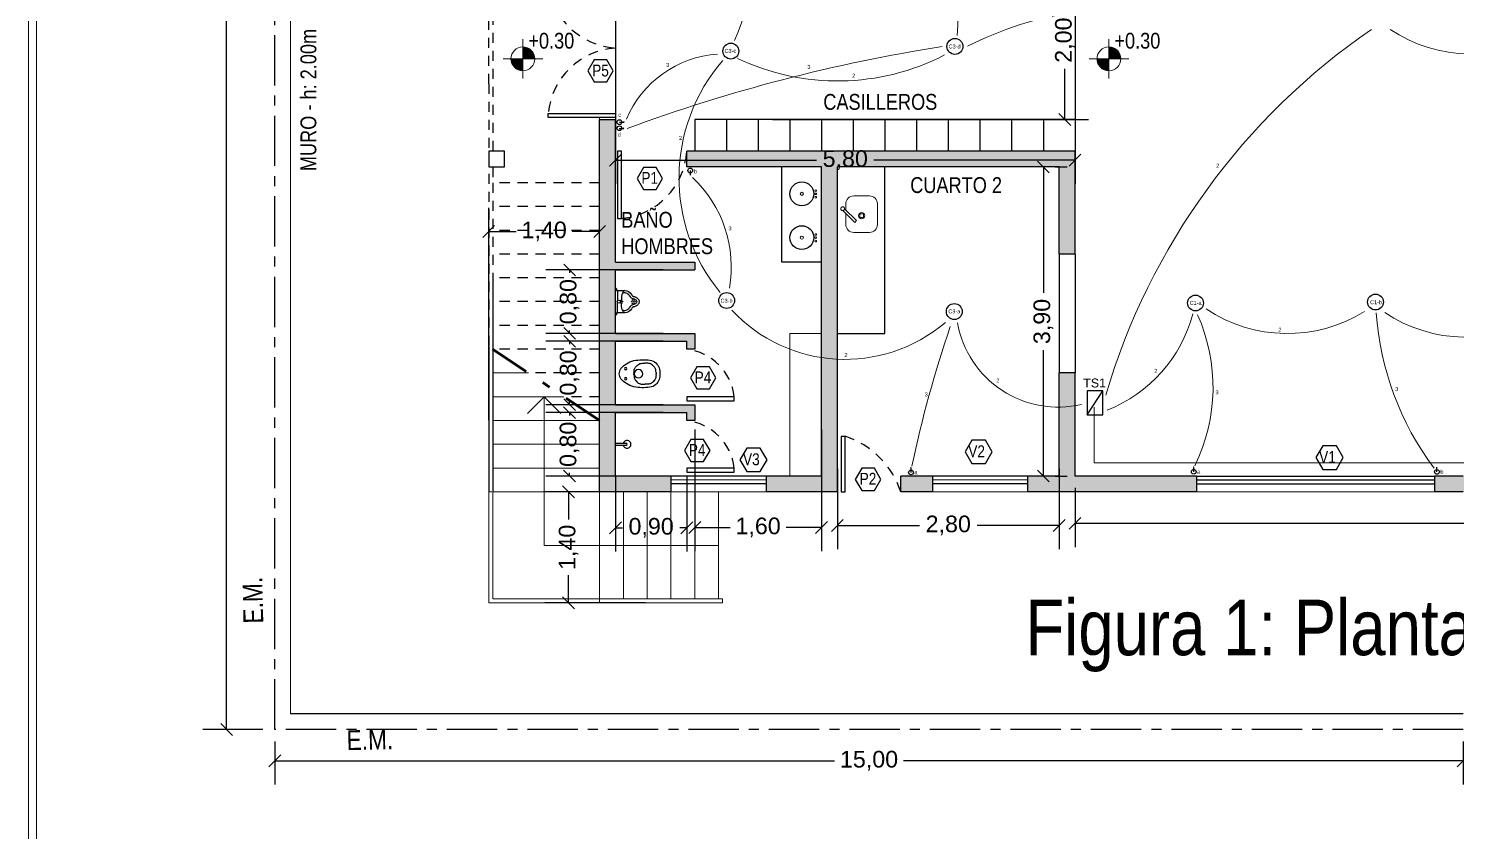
# Model space of a CAD drawing. Header units: millimetres. Extents: x 569 to 671, y 232 to 291.
# Drawn here: x 569.25 to 587.27, y 254.31 to 264.44 of the extents above; entities that cross this region are included whole.
import ezdxf

# ---------------------------------------------------------------- set-up
doc = ezdxf.new("R2010")
doc.units = ezdxf.units.MM
for name, pattern in [('CENTERX2', [101.6, 63.5, -12.7, 12.7, -12.7]), ('DASHDOTX2', [50.8, 25.4, -12.7, 0, -12.7]), ('DASHED', [19.05, 12.7, -6.35])]:
    doc.linetypes.add(name, pattern=pattern)
for name, color, linetype in [('01', 1, 'Continuous'), ('Muros', 1, 'Continuous'), ('Proyeccion', 2, 'DASHED'), ('Texto', 241, 'Continuous'), ('Vista', 4, 'Continuous')]:
    doc.layers.add(name, color=color, linetype=linetype)
for name, color, linetype, lineweight in [('Corte', 6, 'DASHDOTX2', 60), ('Cotas', 9, 'Continuous', 13), ('MARCO', 130, 'Continuous', 15), ('Mobiliario', 84, 'Continuous', 18), ('Piso', 254, 'Continuous', 13), ('Transcr. cotas', 200, 'Continuous', 13), ('Transcr. ejes', 200, 'CENTERX2', 25), ('Transcr. texto', 200, 'Continuous', 25), ('Transcr. vista', 3, 'Continuous', 13)]:
    doc.layers.add(name, color=color, linetype=linetype, lineweight=lineweight)
doc.styles.add('arial', font='arial.ttf', dxfattribs={"height": 0.15})
doc.styles.add('CARATULA', font='arial.ttf')
doc.styles.add('Cecilia-3', font='ARIALN.TTF', dxfattribs={"height": 0.04})
doc.styles.get("Standard").update_dxf_attribs({"font": 'arial.ttf'})
doc.dimstyles.new('Seba', dxfattribs={"dimscale": 0.3, "dimtxt": 0.7, "dimasz": 0.5, "dimexe": 1, "dimexo": 0.5, "dimgap": 0.3, "dimtad": 0, "dimzin": 1, "dimtxsty": 'CARATULA', "dimblk": 'OBLIQUE', "dimcen": 0.5, "dimclrd": 256, "dimclre": 256, "dimadec": 0, "dimazin": 0, "dimtm": 1e-09, "dimtfac": 1, "dimtmove": 0, "dimatfit": 3, "dimldrblk": 'OBLIQUE', "dimfxl": 1.25, "dimarcsym": 1})

# ---------------------------------------------------------------- blocks, each defined once
blk = doc.blocks.new('SAPLS513')
at = {"color": 30}
for p, q in [((-0.135, -0.025), (-0.011, -0.025)), ((0.135, -0.025), (0.011, -0.025))]:
    blk.add_line(p, q, dxfattribs=at)
blk.add_lwpolyline([(0, -0.3), (-0.025, -0.293, -0.107013), (-0.049, -0.27, -0.081155), (-0.064, -0.238, 0.245336), (-0.09, -0.2, -0.277467), (-0.14, -0.118, 0), (-0.14, -0.019, 0.414214), (-0.147, -0.012, 0), (-0.164, -0.012, -0.999999), (-0.164, 0, 0), (0.164, 0, -0.999999), (0.164, -0.012, 0), (0.147, -0.012, 0.414214), (0.14, -0.019, 0), (0.14, -0.118, -0.277467), (0.09, -0.2, 0.245336), (0.064, -0.238, -0.081155), (0.049, -0.27, -0.107013), (0.025, -0.293), (0, -0.3)], format="xyb", close=True)
for points in [[(-0.14, -0.118), (-0.133, -0.103, -0.09017), (-0.099, -0.084, -0.04702), (-0.057, -0.074), (0, -0.07)], [(0.14, -0.118), (0.133, -0.103, 0.09017), (0.099, -0.084, 0.04702), (0.057, -0.074), (0, -0.07)], [(0, -0.269), (-0.013, -0.265, -0.088171), (-0.025, -0.253, -0.075175), (-0.035, -0.232, -0.081155)], [(0, -0.269), (0.013, -0.265, 0.088171), (0.025, -0.253, 0.075175), (0.035, -0.232, 0.081155)]]:
    blk.add_lwpolyline(points, format="xyb", dxfattribs=at)
for centre, radius in [((-0.019, -0.078), 0.003), ((0, -0.042), 0.02), ((0, -0.089), 0.003), ((0.019, -0.078), 0.003), ((-0.019, -0.214), 0.003), ((-0.019, -0.236), 0.003), ((0, -0.203), 0.003), ((0, -0.225), 0.003), ((0, -0.247), 0.003), ((0.019, -0.214), 0.003), ((0.019, -0.236), 0.003)]:
    blk.add_circle(centre, radius, dxfattribs=at)
for centre, radius, start, end in [((-0.135, -0.02), 0.005, 180.0009, 270.0005), ((-0.047, -0.118), 0.0634, 148.5608, 242.0304), ((-0.114, -0.244), 0.08, 8.8836, 62.0304), ((0.114, -0.244), 0.08, 117.9696, 171.1164), ((0.047, -0.118), 0.0634, 297.9696, 31.4392), ((0.135, -0.02), 0.005, 269.9995, 359.9991)]:
    blk.add_arc(centre, radius, start, end, dxfattribs=at)
blk = doc.blocks.new('SAPLS507')
blk.add_lwpolyline([(0, -0.585, 0.193023), (0.137, -0.535, 0.145572), (0.172, -0.456, 0.077711), (0.165, -0.255, 0.087544), (0.125, -0.161, 0.055228), (0.065, -0.091, 0.090627), (0, -0.072, 0.091051), (-0.065, -0.091, 0.055228), (-0.126, -0.161, 0.087544), (-0.165, -0.255, 0.077711), (-0.172, -0.456, 0.145572), (-0.137, -0.535, 0.193023), (0, -0.585, 61.25604)], format="xyb", close=True)
at = {"color": 30}
for points in [[(-0.015, -0.256), (-0.033, -0.258, 0.028747), (-0.061, -0.265, 0.052421), (-0.075, -0.272, 0.050041), (-0.092, -0.284, 0.040538), (-0.109, -0.303, 0.036304), (-0.124, -0.325, 0.08346), (-0.129, -0.336, 0.024812), (-0.13, -0.346, 0.009631), (-0.132, -0.373, 0.014344), (-0.132, -0.382, 0.009208), (-0.132, -0.396)], [(0.015, -0.256), (0.033, -0.258, -0.028747), (0.061, -0.265, -0.052421), (0.075, -0.272, -0.050041), (0.092, -0.284, -0.040538), (0.109, -0.303, -0.036304), (0.125, -0.325, -0.08346), (0.129, -0.336, -0.024812), (0.13, -0.346, -0.009631), (0.132, -0.373, -0.014344), (0.133, -0.382, -0.009208), (0.132, -0.396)], [(-0.015, -0.536), (-0.033, -0.535, -0.028747), (-0.061, -0.527, -0.052421), (-0.075, -0.521, -0.050041), (-0.092, -0.508, -0.040538), (-0.109, -0.49, -0.036304), (-0.124, -0.468, -0.08346), (-0.129, -0.457, -0.024812), (-0.13, -0.446, -0.009631), (-0.132, -0.42, -0.014344), (-0.132, -0.411, -0.009208), (-0.132, -0.396)], [(0.015, -0.536), (0.033, -0.535, 0.028747), (0.061, -0.527, 0.052421), (0.075, -0.521, 0.050041), (0.092, -0.508, 0.040538), (0.109, -0.49, 0.036304), (0.125, -0.468, 0.08346), (0.129, -0.457, 0.024812), (0.13, -0.446, 0.009631), (0.132, -0.42, 0.014344), (0.133, -0.411, 0.009208), (0.132, -0.396)]]:
    blk.add_lwpolyline(points, format="xyb", dxfattribs=at)
for points in [[(-0.015, -0.256), (0, -0.256)], [(0.015, -0.256), (0, -0.256)], [(-0.015, -0.536), (0, -0.536)], [(0.015, -0.536), (0, -0.536)]]:
    blk.add_lwpolyline(points, dxfattribs=at)
for centre, radius in [((-0.064, -0.152), 0.0141), ((0.064, -0.152), 0.0141), ((0, -0.314), 0.0535)]:
    blk.add_circle(centre, radius, dxfattribs=at)
blk = doc.blocks.new('_Oblique')
at = {"color": 0, "linetype": 'ByBlock', "lineweight": -2}
blk.add_line((-0.5, -0.5), (0.5, 0.5), dxfattribs=at)
blk = doc.blocks.new('*D79')
at = {"layer": 'Cotas', "lineweight": -2, "transparency": 16777216}
for p, q in [((578.638, 265.292), (582.627, 265.292)), ((582.327, 265.292), (582.327, 264.656)), ((582.327, 263.292), (582.327, 263.928)), ((578.638, 263.292), (582.627, 263.292))]:
    blk.add_line(p, q, dxfattribs=at)
at = {"layer": 'Defpoints', "color": 0, "transparency": 16777216}
for p in [(578.488, 265.292), (582.327, 265.292), (578.488, 263.292)]:
    blk.add_point(p, dxfattribs=at)
at = {"layer": 'Cotas', "lineweight": -2, "transparency": 16777216, "xscale": 0.15, "yscale": 0.15, "zscale": 0.15}
for p, rotation in [((582.327, 265.292), 90), ((582.327, 263.292), 270)]:
    blk.add_blockref('_Oblique', p, dxfattribs=dict(at, rotation=rotation))
at = {"layer": 'Cotas', "color": 0, "transparency": 16777216, "insert": (582.327, 264.292), "char_height": 0.21, "attachment_point": 5, "rotation": 90, "style": 'CARATULA'}
blk.add_mtext('2,00', dxfattribs=at)
blk = doc.blocks.new('*D80')
at = {"layer": 'Cotas', "lineweight": -2, "transparency": 16777216}
for p, q in [((582.455, 258.642), (582.455, 257.895)), ((606.278, 258.642), (606.278, 257.895)), ((582.455, 258.195), (593.921, 258.195)), ((606.278, 258.195), (594.811, 258.195))]:
    blk.add_line(p, q, dxfattribs=at)
at = {"layer": 'Defpoints', "color": 0, "transparency": 16777216}
for p in [(582.455, 258.792), (606.278, 258.792), (582.455, 258.195)]:
    blk.add_point(p, dxfattribs=at)
at = {"layer": 'Cotas', "lineweight": -2, "transparency": 16777216, "xscale": 0.15, "yscale": 0.15, "zscale": 0.15}
for p, rotation in [((582.455, 258.195), 180.0000000000016), ((606.278, 258.195), 1.598721155460225e-12)]:
    blk.add_blockref('_Oblique', p, dxfattribs=dict(at, rotation=rotation))
at = {"layer": 'Cotas', "color": 0, "transparency": 16777216, "insert": (594.366, 258.195), "char_height": 0.21, "attachment_point": 5, "style": 'CARATULA'}
blk.add_mtext('23,82', dxfattribs=at)
blk = doc.blocks.new('*D88')
at = {"layer": 'Cotas', "lineweight": -2, "transparency": 16777216}
for p, q in [((576.655, 265.142), (576.655, 262.478)), ((582.455, 265.142), (582.455, 262.478)), ((576.655, 262.778), (579.193, 262.778)), ((582.455, 262.778), (579.917, 262.778))]:
    blk.add_line(p, q, dxfattribs=at)
at = {"layer": 'Defpoints', "color": 0, "transparency": 16777216}
for p in [(576.655, 265.292), (582.455, 265.292), (576.655, 262.778)]:
    blk.add_point(p, dxfattribs=at)
at = {"layer": 'Cotas', "lineweight": -2, "transparency": 16777216, "xscale": 0.15, "yscale": 0.15, "zscale": 0.15, "rotation": 180}
blk.add_blockref('_Oblique', (576.655, 262.778), dxfattribs=at)
at = {"layer": 'Cotas', "lineweight": -2, "transparency": 16777216, "xscale": 0.15, "yscale": 0.15, "zscale": 0.15}
blk.add_blockref('_Oblique', (582.455, 262.778), dxfattribs=at)
at = {"layer": 'Cotas', "color": 0, "transparency": 16777216, "insert": (579.555, 262.778), "char_height": 0.21, "attachment_point": 5, "style": 'CARATULA'}
blk.add_mtext('5,80', dxfattribs=at)
blk = doc.blocks.new('*D89')
at = {"layer": 'Cotas', "lineweight": -2, "transparency": 16777216}
for p, q in [((582.055, 262.692), (582.055, 261.104)), ((582.205, 262.692), (582.355, 262.692)), ((582.055, 258.792), (582.055, 260.38)), ((582.205, 258.792), (582.355, 258.792))]:
    blk.add_line(p, q, dxfattribs=at)
at = {"layer": 'Defpoints', "color": 0, "transparency": 16777216}
for p in [(582.055, 262.692), (582.055, 262.692), (582.055, 258.792)]:
    blk.add_point(p, dxfattribs=at)
at = {"layer": 'Cotas', "lineweight": -2, "transparency": 16777216, "xscale": 0.15, "yscale": 0.15, "zscale": 0.15}
for p, rotation in [((582.055, 262.692), 90), ((582.055, 258.792), 270)]:
    blk.add_blockref('_Oblique', p, dxfattribs=dict(at, rotation=rotation))
at = {"layer": 'Cotas', "color": 0, "transparency": 16777216, "insert": (582.055, 260.742), "char_height": 0.21, "attachment_point": 5, "rotation": 90, "style": 'CARATULA'}
blk.add_mtext('3,90', dxfattribs=at)
blk = doc.blocks.new('*D90')
at = {"layer": 'Cotas', "lineweight": -2, "transparency": 16777216}
for p, q in [((579.455, 258.883), (579.455, 257.868)), ((582.255, 258.883), (582.255, 257.868)), ((579.455, 258.168), (580.491, 258.168)), ((582.255, 258.168), (581.219, 258.168))]:
    blk.add_line(p, q, dxfattribs=at)
at = {"layer": 'Defpoints', "color": 0, "transparency": 16777216}
for p in [(579.455, 259.033), (582.255, 259.033), (579.455, 258.168)]:
    blk.add_point(p, dxfattribs=at)
at = {"layer": 'Cotas', "lineweight": -2, "transparency": 16777216, "xscale": 0.15, "yscale": 0.15, "zscale": 0.15, "rotation": 180}
blk.add_blockref('_Oblique', (579.455, 258.168), dxfattribs=at)
at = {"layer": 'Cotas', "lineweight": -2, "transparency": 16777216, "xscale": 0.15, "yscale": 0.15, "zscale": 0.15}
blk.add_blockref('_Oblique', (582.255, 258.168), dxfattribs=at)
at = {"layer": 'Cotas', "color": 0, "transparency": 16777216, "insert": (580.855, 258.168), "char_height": 0.21, "attachment_point": 5, "style": 'CARATULA'}
blk.add_mtext('2,80', dxfattribs=at)
blk = doc.blocks.new('*D103')
at = {"layer": 'Cotas', "lineweight": -2, "transparency": 16777216}
for p, q in [((577.035, 258.592), (575.763, 258.592)), ((576.063, 258.592), (576.063, 258.245)), ((576.063, 257.192), (576.063, 257.54)), ((577.035, 257.192), (575.763, 257.192))]:
    blk.add_line(p, q, dxfattribs=at)
at = {"layer": 'Defpoints', "color": 0, "transparency": 16777216}
for p in [(577.185, 258.592), (576.063, 257.192), (577.185, 257.192)]:
    blk.add_point(p, dxfattribs=at)
at = {"layer": 'Cotas', "lineweight": -2, "transparency": 16777216, "xscale": 0.15, "yscale": 0.15, "zscale": 0.15}
for p, rotation in [((576.063, 258.592), 90), ((576.063, 257.192), 270)]:
    blk.add_blockref('_Oblique', p, dxfattribs=dict(at, rotation=rotation))
at = {"layer": 'Cotas', "color": 0, "transparency": 16777216, "insert": (576.063, 257.892), "char_height": 0.21, "attachment_point": 5, "rotation": 90, "style": 'CARATULA'}
blk.add_mtext('1,40', dxfattribs=at)
blk = doc.blocks.new('*D104')
at = {"layer": 'Cotas', "lineweight": -2, "transparency": 16777216}
for p, q in [((575.055, 259.497), (575.055, 262.178)), ((576.455, 259.497), (576.455, 262.178)), ((575.055, 261.878), (575.403, 261.878)), ((576.455, 261.878), (576.108, 261.878))]:
    blk.add_line(p, q, dxfattribs=at)
at = {"layer": 'Defpoints', "color": 0, "transparency": 16777216}
for p in [(576.455, 261.878), (575.055, 259.347), (576.455, 259.347)]:
    blk.add_point(p, dxfattribs=at)
at = {"layer": 'Cotas', "lineweight": -2, "transparency": 16777216, "xscale": 0.15, "yscale": 0.15, "zscale": 0.15, "rotation": 180}
blk.add_blockref('_Oblique', (575.055, 261.878), dxfattribs=at)
at = {"layer": 'Cotas', "lineweight": -2, "transparency": 16777216, "xscale": 0.15, "yscale": 0.15, "zscale": 0.15}
blk.add_blockref('_Oblique', (576.455, 261.878), dxfattribs=at)
at = {"layer": 'Cotas', "color": 0, "transparency": 16777216, "insert": (575.755, 261.878), "char_height": 0.21, "attachment_point": 5, "style": 'CARATULA'}
blk.add_mtext('1,40', dxfattribs=at)
blk = doc.blocks.new('*D111')
at = {"layer": 'Defpoints', "color": 0, "transparency": 16777216}
for p in [(572.355, 285.592), (571.747, 255.592), (572.355, 255.592)]:
    blk.add_point(p, dxfattribs=at)
at = {"layer": 'Transcr. cotas', "lineweight": -2, "transparency": 16777216}
for p, q in [((572.205, 285.592), (571.447, 285.592)), ((571.747, 285.592), (571.747, 271.036)), ((571.747, 255.592), (571.747, 270.148)), ((572.205, 255.592), (571.447, 255.592))]:
    blk.add_line(p, q, dxfattribs=at)
at = {"layer": 'Transcr. cotas', "lineweight": -2, "transparency": 16777216, "xscale": 0.15, "yscale": 0.15, "zscale": 0.15}
for p, rotation in [((571.747, 285.592), 90), ((571.747, 255.592), 270)]:
    blk.add_blockref('_Oblique', p, dxfattribs=dict(at, rotation=rotation))
at = {"layer": 'Transcr. cotas', "color": 0, "transparency": 16777216, "insert": (571.747, 270.592), "char_height": 0.21, "attachment_point": 5, "rotation": 90, "style": 'CARATULA'}
blk.add_mtext('30,00', dxfattribs=at)
blk = doc.blocks.new('*D113')
at = {"layer": 'Defpoints', "color": 0, "transparency": 16777216}
for p in [(572.355, 255.592), (587.355, 255.592), (587.355, 255.199)]:
    blk.add_point(p, dxfattribs=at)
at = {"layer": 'Transcr. cotas', "lineweight": -2, "transparency": 16777216}
for p, q in [((572.355, 255.442), (572.355, 254.899)), ((587.355, 255.442), (587.355, 254.899)), ((572.355, 255.199), (579.421, 255.199)), ((587.355, 255.199), (580.289, 255.199))]:
    blk.add_line(p, q, dxfattribs=at)
at = {"layer": 'Transcr. cotas', "lineweight": -2, "transparency": 16777216, "xscale": 0.15, "yscale": 0.15, "zscale": 0.15, "rotation": 180}
blk.add_blockref('_Oblique', (572.355, 255.199), dxfattribs=at)
at = {"layer": 'Transcr. cotas', "lineweight": -2, "transparency": 16777216, "xscale": 0.15, "yscale": 0.15, "zscale": 0.15}
blk.add_blockref('_Oblique', (587.355, 255.199), dxfattribs=at)
at = {"layer": 'Transcr. cotas', "color": 0, "transparency": 16777216, "insert": (579.855, 255.199), "char_height": 0.21, "attachment_point": 5, "style": 'CARATULA'}
blk.add_mtext('15,00', dxfattribs=at)
blk = doc.blocks.new('*D120')
at = {"layer": 'Cotas', "lineweight": -2, "transparency": 16777216}
for p, q in [((577.655, 259.379), (577.655, 257.843)), ((579.255, 259.379), (579.255, 257.843)), ((577.655, 258.143), (578.103, 258.143)), ((579.255, 258.143), (578.808, 258.143))]:
    blk.add_line(p, q, dxfattribs=at)
at = {"layer": 'Defpoints', "color": 0, "transparency": 16777216}
for p in [(577.655, 259.529), (579.255, 259.529), (577.655, 258.143)]:
    blk.add_point(p, dxfattribs=at)
at = {"layer": 'Cotas', "lineweight": -2, "transparency": 16777216, "xscale": 0.15, "yscale": 0.15, "zscale": 0.15, "rotation": 180}
blk.add_blockref('_Oblique', (577.655, 258.143), dxfattribs=at)
at = {"layer": 'Cotas', "lineweight": -2, "transparency": 16777216, "xscale": 0.15, "yscale": 0.15, "zscale": 0.15}
blk.add_blockref('_Oblique', (579.255, 258.143), dxfattribs=at)
at = {"layer": 'Cotas', "color": 0, "transparency": 16777216, "insert": (578.455, 258.143), "char_height": 0.21, "attachment_point": 5, "style": 'CARATULA'}
blk.add_mtext('1,60', dxfattribs=at)
blk = doc.blocks.new('*D121')
at = {"layer": 'Cotas', "lineweight": -2, "transparency": 16777216}
for p, q in [((576.655, 258.791), (576.655, 257.838)), ((577.555, 258.791), (577.555, 257.838)), ((576.655, 258.138), (576.743, 258.138)), ((577.555, 258.138), (577.467, 258.138))]:
    blk.add_line(p, q, dxfattribs=at)
at = {"layer": 'Defpoints', "color": 0, "transparency": 16777216}
for p in [(576.655, 258.941), (577.555, 258.941), (576.655, 258.138)]:
    blk.add_point(p, dxfattribs=at)
at = {"layer": 'Cotas', "lineweight": -2, "transparency": 16777216, "xscale": 0.15, "yscale": 0.15, "zscale": 0.15, "rotation": 180}
blk.add_blockref('_Oblique', (576.655, 258.138), dxfattribs=at)
at = {"layer": 'Cotas', "lineweight": -2, "transparency": 16777216, "xscale": 0.15, "yscale": 0.15, "zscale": 0.15}
blk.add_blockref('_Oblique', (577.555, 258.138), dxfattribs=at)
at = {"layer": 'Cotas', "color": 0, "transparency": 16777216, "insert": (577.105, 258.138), "char_height": 0.21, "attachment_point": 5, "style": 'CARATULA'}
blk.add_mtext('0,90', dxfattribs=at)
blk = doc.blocks.new('*D122')
at = {"layer": 'Cotas', "lineweight": -2, "transparency": 16777216}
for p, q in [((577.257, 261.392), (575.776, 261.392)), ((576.076, 261.392), (576.076, 261.355)), ((576.076, 260.592), (576.076, 260.63)), ((577.257, 260.592), (575.776, 260.592))]:
    blk.add_line(p, q, dxfattribs=at)
at = {"layer": 'Defpoints', "color": 0, "transparency": 16777216}
for p in [(576.076, 261.392), (577.407, 261.392), (577.407, 260.592)]:
    blk.add_point(p, dxfattribs=at)
at = {"layer": 'Cotas', "lineweight": -2, "transparency": 16777216, "xscale": 0.15, "yscale": 0.15, "zscale": 0.15}
for p, rotation in [((576.076, 261.392), 90), ((576.076, 260.592), 270)]:
    blk.add_blockref('_Oblique', p, dxfattribs=dict(at, rotation=rotation))
at = {"layer": 'Cotas', "color": 0, "transparency": 16777216, "insert": (576.076, 260.992), "char_height": 0.21, "attachment_point": 5, "rotation": 90, "style": 'CARATULA'}
blk.add_mtext('0,80', dxfattribs=at)
blk = doc.blocks.new('*D123')
at = {"layer": 'Cotas', "lineweight": -2, "transparency": 16777216}
for p, q in [((577.257, 260.492), (575.776, 260.492)), ((576.076, 260.492), (576.076, 260.455)), ((576.076, 259.692), (576.076, 259.73)), ((577.257, 259.692), (575.776, 259.692))]:
    blk.add_line(p, q, dxfattribs=at)
at = {"layer": 'Defpoints', "color": 0, "transparency": 16777216}
for p in [(577.407, 260.492), (576.076, 259.692), (577.407, 259.692)]:
    blk.add_point(p, dxfattribs=at)
at = {"layer": 'Cotas', "lineweight": -2, "transparency": 16777216, "xscale": 0.15, "yscale": 0.15, "zscale": 0.15}
for p, rotation in [((576.076, 260.492), 90), ((576.076, 259.692), 270)]:
    blk.add_blockref('_Oblique', p, dxfattribs=dict(at, rotation=rotation))
at = {"layer": 'Cotas', "color": 0, "transparency": 16777216, "insert": (576.076, 260.092), "char_height": 0.21, "attachment_point": 5, "rotation": 90, "style": 'CARATULA'}
blk.add_mtext('0,80', dxfattribs=at)
blk = doc.blocks.new('*D124')
at = {"layer": 'Cotas', "lineweight": -2, "transparency": 16777216}
for p, q in [((577.257, 259.592), (575.775, 259.592)), ((576.075, 259.592), (576.075, 259.555)), ((576.075, 258.792), (576.075, 258.83)), ((577.257, 258.792), (575.775, 258.792))]:
    blk.add_line(p, q, dxfattribs=at)
at = {"layer": 'Defpoints', "color": 0, "transparency": 16777216}
for p in [(577.407, 259.592), (576.075, 258.792), (577.407, 258.792)]:
    blk.add_point(p, dxfattribs=at)
at = {"layer": 'Cotas', "lineweight": -2, "transparency": 16777216, "xscale": 0.15, "yscale": 0.15, "zscale": 0.15}
for p, rotation in [((576.075, 259.592), 90), ((576.075, 258.792), 270)]:
    blk.add_blockref('_Oblique', p, dxfattribs=dict(at, rotation=rotation))
at = {"layer": 'Cotas', "color": 0, "transparency": 16777216, "insert": (576.075, 259.192), "char_height": 0.21, "attachment_point": 5, "rotation": 90, "style": 'CARATULA'}
blk.add_mtext('0,80', dxfattribs=at)

msp = doc.modelspace()

# ---------------------------------------------------------------- hatches: boundary and pattern name
at = {"layer": 'Muros'}
h = msp.add_hatch(color=256, dxfattribs=at)
h.dxf.hatch_style = 1
h.paths.add_polyline_path([(600.674, 269.392), (601.309, 268.19), (601.486, 268.284), (600.794, 269.592), (599.139, 269.592), (599.139, 269.392)])
h.paths.add_polyline_path([(593.064, 269.592), (593.064, 269.392), (596.139, 269.392), (596.139, 269.592)])
h.paths.add_polyline_path([(587.355, 269.592), (586.99, 269.592), (586.99, 269.392), (587.355, 269.392), (590.064, 269.392), (590.064, 269.592)])
h.paths.add_polyline_path([(603.872, 263.343), (604.048, 263.437), (603.355, 264.748), (603.179, 264.654)])
h.paths.add_polyline_path([(606.61, 258.592), (605.918, 259.901), (605.741, 259.807), (606.278, 258.792), (605.209, 258.792), (605.209, 258.592)])
h.paths.add_polyline_path([(602.209, 258.792), (599.139, 258.792), (599.139, 258.592), (602.209, 258.592)])
h.paths.add_polyline_path([(596.139, 258.592), (596.139, 258.792), (593.064, 258.792), (593.064, 258.592)])
h.paths.add_polyline_path([(590.064, 258.592), (590.064, 258.792), (587.355, 258.792), (586.99, 258.792), (586.99, 258.592), (587.355, 258.592)])
h.paths.add_polyline_path([(600.924, 264.092, 1), (600.424, 264.092, 1)])
h.paths.add_polyline_path([(594.854, 264.092, 1), (594.354, 264.092, 1)])
h.paths.add_polyline_path([(588.775, 264.092, 1), (588.275, 264.092, 1)])
h.paths.add_polyline_path([(582.455, 258.792), (582.455, 260.092), (582.255, 260.092), (582.255, 258.792), (581.855, 258.792), (581.855, 258.592), (583.99, 258.592), (583.99, 258.792)])
h.paths.add_polyline_path([(577.555, 262.892), (577.555, 262.692), (579.255, 262.692), (579.255, 258.792), (578.555, 258.792), (578.555, 258.592), (579.455, 258.592), (579.455, 262.692), (582.255, 262.692), (582.255, 261.592), (582.455, 261.592), (582.455, 262.892)])
h.paths.add_polyline_path([(576.455, 258.592), (577.355, 258.592), (577.355, 258.792), (576.655, 258.792), (576.655, 259.592), (577.555, 259.592), (577.555, 259.492), (577.655, 259.492), (577.655, 259.692), (576.655, 259.692), (576.655, 260.492), (577.555, 260.492), (577.555, 260.392), (577.655, 260.392), (577.655, 260.592), (576.655, 260.592), (576.655, 261.392), (577.655, 261.392), (577.655, 261.492), (576.655, 261.492), (576.655, 263.292), (576.455, 263.292)])
h.paths.add_polyline_path([(580.155, 265.292), (580.155, 265.492), (579.455, 265.492), (579.455, 267.292), (581.055, 267.292), (581.055, 265.292), (581.455, 265.292), (581.455, 265.492), (581.255, 265.492), (581.255, 267.492), (579.455, 267.492), (579.455, 269.392), (579.855, 269.392), (579.855, 269.592), (578.555, 269.592), (578.555, 269.392), (579.255, 269.392), (579.255, 265.492), (577.555, 265.492), (577.555, 265.292)])
h.paths.add_polyline_path([(582.455, 269.392), (583.99, 269.392), (583.99, 269.592), (582.255, 269.592), (582.255, 265.292), (582.455, 265.292)])
h.paths.add_polyline_path([(581.055, 269.592), (581.055, 269.392), (581.455, 269.392), (581.455, 269.592)], flags=0)
h.paths.add_polyline_path([(576.455, 269.592), (576.455, 265.092), (576.655, 265.092), (576.655, 266.692), (577.655, 266.692), (577.655, 266.892), (577.555, 266.892), (577.555, 266.792), (576.655, 266.792), (576.655, 267.592), (577.655, 267.592), (577.655, 267.792), (577.555, 267.792), (577.555, 267.692), (576.655, 267.692), (576.655, 268.492), (577.655, 268.492), (577.655, 268.692), (577.555, 268.692), (577.555, 268.592), (576.655, 268.592), (576.655, 269.392), (577.355, 269.392), (577.355, 269.592)])
h = msp.add_hatch(color=256, dxfattribs=at)
h.dxf.hatch_style = 1
h.paths.add_polyline_path([(580.255, 258.792), (580.255, 258.592), (580.655, 258.592), (580.655, 258.792)])
at = {"layer": 'Piso'}
for points in [[(575.486, 264.206), (575.486, 264.056), (575.636, 264.056, 0.414214)], [(582.883, 264.206), (582.883, 264.056), (583.033, 264.056, 0.414214)], [(575.486, 264.056), (575.336, 264.056, 0.414214), (575.486, 263.906)], [(582.883, 264.056), (582.733, 264.056, 0.414214), (582.883, 263.906)]]:
    msp.add_hatch(color=256, dxfattribs=at).paths.add_polyline_path(points)

# ---------------------------------------------------------------- linework, layer by layer
at = {"color": 6}
for p, q in [((576.702, 263.178), (576.762, 263.178)), ((576.705, 263.257), (576.765, 263.257)), ((576.762, 263.178), (576.755, 263.185)), ((576.765, 263.257), (576.758, 263.264)), ((577.598, 262.647), (577.598, 262.587)), ((577.598, 262.587), (577.605, 262.595)), ((580.385, 258.898), (580.378, 258.891)), ((580.385, 258.838), (580.385, 258.898)), ((583.953, 258.905), (583.946, 258.898)), ((583.953, 258.845), (583.953, 258.905)), ((587.023, 258.904), (587.016, 258.897)), ((587.023, 258.844), (587.023, 258.904))]:
    msp.add_line(p, q, dxfattribs=at)
msp.add_line((582.607, 259.565), (582.807, 259.865))
msp.add_lwpolyline([(582.607, 259.565), (582.807, 259.565), (582.807, 259.865), (582.607, 259.865)], close=True)
at = {"color": 7, "true_color": 0xffffff}
for centre in [(578.11, 264.154), (580.939, 264.213), (578.058, 261.006), (580.931, 260.867), (583.976, 260.975), (586.247, 260.987)]:
    msp.add_circle(centre, 0.1, dxfattribs=at)
at = {"color": 6}
for centre in [(576.704, 263.18), (576.705, 263.257), (577.598, 262.647), (580.385, 258.838), (583.953, 258.845), (587.023, 258.844)]:
    msp.add_circle(centre, 0.03, dxfattribs=at)
at = {"layer": 'Corte', "ltscale": 0.02}
msp.add_line((576.455, 259.492), (575.055, 260.426), dxfattribs=at)
at = {"layer": 'Cotas'}
for p, q in [((575.755, 259.792), (575.543, 259.58)), ((575.755, 257.917), (575.755, 259.792)), ((575.755, 259.792), (575.967, 259.58)), ((575.095, 258.592), (575.055, 258.592)), ((577.955, 257.917), (575.755, 257.917)), ((576.455, 257.242), (576.455, 257.192))]:
    msp.add_line(p, q, dxfattribs=at)
at = {"layer": 'Cotas', "color": 0}
for p, q in [((582.698, 258.959), (582.698, 259.662)), ((605.809, 258.959), (582.698, 258.959))]:
    msp.add_line(p, q, dxfattribs=at)
at = {"layer": 'Cotas', "color": 3}
for centre, radius, start, end in [((573.322, 266.29), 5.234, 337.491, 19.082), ((578.173, 264.64), 2.808, 354.0499, 37.4235), ((583.058, 260.38), 4.307, 78.8187, 117.1041), ((591, 257.413), 8.502, 124.413, 163.6072), ((587.457, 265.968), 1.85, 236.3582, 301.7477), ((579.725, 262.553), 2.268, 139.1577, 219.5328), ((579.459, 266.721), 2.944, 244.5573, 297.2965), ((579.552, 262.218), 1.954, 222.9515, 310.394), ((582.214, 261.285), 1.783, 291.3317, 345.496), ((585.134, 262.44), 1.85, 236.3582, 301.7477), ((587.389, 262.394), 1.85, 236.3582, 301.7477), ((582.243, 260.954), 1.293, 190.2417, 283.0937)]:
    msp.add_arc(centre, radius, start, end, dxfattribs=at)
at = {"layer": 'Cotas', "color": 6}
for centre, radius, start, end in [((583.948, 243.858), 20.598, 98.8519, 110.3042), ((578.033, 262.775), 1.344, 93.8159, 157.2561), ((576.568, 261.428), 1.549, 350.046, 46.9316), ((581.962, 259.912), 2.235, 333.7117, 24.1495), ((589.951, 261.108), 3.702, 183.9476, 216.7863), ((594.847, 255.9), 14.761, 161.1113, 168.2152)]:
    msp.add_arc(centre, radius, start, end, dxfattribs=at)
at = {"layer": 'MARCO'}
msp.add_line((569.247, 290.842), (569.247, 231.642), dxfattribs=at)
msp.add_lwpolyline([(569.347, 231.742), (671.097, 231.742), (671.097, 290.742), (569.347, 290.742)], close=True, dxfattribs=at)
at = {"layer": 'Mobiliario'}
for p, q in [((578.855, 260.592), (579.255, 260.592)), ((578.855, 258.792), (578.855, 260.592)), ((575.555, 260.092), (575.105, 260.092)), ((576.005, 259.792), (575.105, 259.792)), ((576.455, 259.492), (575.105, 259.492)), ((576.455, 259.192), (575.105, 259.192)), ((576.455, 258.892), (575.105, 258.892)), ((578.555, 258.742), (577.355, 258.742)), ((581.855, 258.742), (580.655, 258.742)), ((575.055, 258.592), (575.055, 257.192)), ((576.455, 258.592), (575.105, 258.592)), ((575.105, 258.592), (575.105, 257.242)), ((578.555, 258.592), (577.355, 258.592)), ((581.855, 258.592), (580.655, 258.592)), ((583.99, 258.592), (586.99, 258.592)), ((578.005, 257.192), (575.055, 257.192)), ((575.105, 257.242), (576.455, 257.242)), ((576.455, 257.242), (578.005, 257.242)), ((578.005, 257.242), (578.005, 257.192))]:
    msp.add_line(p, q, dxfattribs=at)
for centre, radius in [((579.183, 262.393), 0.01), ((579.007, 262.353), 0.02), ((579.183, 262.353), 0.01), ((579.183, 262.31), 0.01), ((579.007, 261.8), 0.02), ((579.183, 261.839), 0.01), ((579.183, 261.8), 0.01), ((579.183, 261.756), 0.01)]:
    msp.add_circle(centre, radius, dxfattribs=at)
at = {"layer": 'Muros', "ltscale": 0.01}
for p, q in [((576.455, 258.592), (576.455, 263.292)), ((576.455, 263.292), (576.655, 263.292)), ((576.655, 261.492), (576.655, 263.292)), ((582.455, 262.892), (577.555, 262.892)), ((577.555, 262.692), (577.555, 262.892)), ((582.455, 261.592), (582.455, 262.892)), ((579.255, 262.692), (577.555, 262.692)), ((579.255, 258.792), (579.255, 262.692)), ((582.255, 262.692), (579.455, 262.692)), ((579.455, 258.592), (579.455, 262.692)), ((582.255, 261.592), (582.255, 262.692)), ((582.455, 261.592), (582.255, 261.592)), ((576.655, 260.592), (576.655, 261.392)), ((577.655, 261.492), (577.655, 261.392)), ((576.655, 259.692), (576.655, 260.492)), ((577.655, 260.592), (577.655, 260.392)), ((582.255, 258.792), (582.255, 260.092)), ((582.455, 260.092), (582.255, 260.092)), ((582.455, 258.792), (582.455, 260.092)), ((576.655, 258.792), (576.655, 259.592)), ((577.655, 259.692), (577.655, 259.492)), ((577.355, 258.792), (576.655, 258.792)), ((577.355, 258.792), (577.355, 258.592)), ((579.255, 258.792), (578.555, 258.792)), ((578.555, 258.792), (578.555, 258.592)), ((580.255, 258.592), (580.255, 258.792)), ((580.655, 258.792), (580.255, 258.792)), ((580.655, 258.792), (580.655, 258.592)), ((582.255, 258.792), (581.855, 258.792)), ((581.855, 258.792), (581.855, 258.592)), ((583.99, 258.792), (582.455, 258.792)), ((587.355, 258.792), (586.99, 258.792)), ((577.355, 258.592), (576.455, 258.592)), ((579.455, 258.592), (578.555, 258.592)), ((580.655, 258.592), (580.255, 258.592)), ((583.99, 258.592), (581.855, 258.592)), ((587.355, 258.592), (586.99, 258.592))]:
    msp.add_line(p, q, dxfattribs=at)
at = {"layer": 'Muros'}
for p, q in [((576.655, 261.492), (577.655, 261.492)), ((576.655, 261.392), (577.655, 261.392)), ((576.655, 260.592), (577.655, 260.592)), ((576.655, 260.492), (577.555, 260.492)), ((577.555, 260.392), (577.555, 260.492)), ((577.655, 260.392), (577.555, 260.392)), ((576.655, 259.692), (577.655, 259.692)), ((576.655, 259.592), (577.555, 259.592)), ((577.555, 259.492), (577.555, 259.592)), ((577.655, 259.492), (577.555, 259.492)), ((583.99, 258.792), (583.99, 258.592)), ((586.99, 258.792), (586.99, 258.592))]:
    msp.add_line(p, q, dxfattribs=at)
at = {"layer": 'Muros', "ltscale": 0.01}
msp.add_lwpolyline([(575.055, 262.692), (575.255, 262.692), (575.255, 262.892), (575.055, 262.892)], close=True, dxfattribs=at)
at = {"layer": 'Piso'}
for p, q in [((575.486, 264.056), (575.486, 264.306)), ((582.883, 264.056), (582.883, 264.306)), ((575.486, 264.056), (575.236, 264.056)), ((575.486, 264.056), (575.486, 263.806)), ((575.486, 264.056), (575.736, 264.056)), ((582.883, 264.056), (582.633, 264.056)), ((582.883, 264.056), (582.883, 263.806)), ((582.883, 264.056), (583.133, 264.056)), ((575.49, 263.906), (575.49, 263.906)), ((582.887, 263.906), (582.887, 263.906)), ((576.455, 263.317), (576.455, 263.292)), ((579.562, 262.226), (579.562, 262.149)), ((579.861, 262.326), (579.662, 262.326)), ((579.961, 261.965), (579.961, 262.226)), ((579.674, 261.991), (579.523, 262.142)), ((579.546, 262.165), (579.697, 262.015)), ((579.562, 262.103), (579.562, 261.965)), ((579.662, 261.865), (579.861, 261.865)), ((579.697, 262.015), (579.674, 261.991)), ((576.455, 258.592), (576.455, 257.242)), ((576.755, 258.592), (576.755, 257.242)), ((577.055, 258.592), (577.055, 257.242)), ((577.355, 258.592), (577.355, 257.242)), ((577.655, 258.592), (577.655, 257.242)), ((577.955, 258.592), (577.955, 257.242))]:
    msp.add_line(p, q, dxfattribs=at)
for centre in [(575.486, 264.056), (582.883, 264.056)]:
    msp.add_circle(centre, 0.15, dxfattribs=at)
for centre, radius, start, end in [((579.662, 262.226), 0.1, 90, 180), ((579.861, 262.226), 0.1, 0, 90), ((579.523, 262.165), 0.0239, 156.3984, 178.3026), ((579.523, 262.165), 0.0239, 178.2893, 200.1854), ((579.523, 262.165), 0.0237, 134.402, 156.4075), ((579.523, 262.165), 0.0238, 200.1752, 222.1605), ((579.523, 262.165), 0.0235, 222.1591, 244.2822), ((579.523, 262.166), 0.0235, 112.2579, 134.4018), ((579.523, 262.165), 0.0234, 244.2907, 266.5224), ((579.523, 262.166), 0.0233, 90.0069, 112.2482), ((579.522, 262.169), 0.0269, 268.2733, 290.4224), ((579.523, 262.166), 0.0233, 66.7936, 89.9922), ((579.523, 262.165), 0.0233, 270.0068, 292.1559), ((579.523, 262.166), 0.0235, 43.6934, 66.783), ((579.523, 262.165), 0.0235, 292.1655, 314.2182), ((579.523, 262.165), 0.0235, 292.1655, 314.2182), ((579.523, 262.165), 0.0237, 314.2185, 336.1339), ((579.523, 262.165), 0.0237, 314.2185, 336.1339), ((579.523, 262.165), 0.0237, 20.7545, 43.6942), ((579.523, 262.165), 0.0239, 336.1249, 357.939), ((579.523, 262.165), 0.0239, 336.1249, 357.939), ((579.523, 262.165), 0.0239, 357.9251, 20.7658), ((579.762, 262.077), 0.04, 90, 270), ((579.762, 262.077), 0.025, 90, 270), ((579.762, 262.077), 0.04, 270, 90), ((579.762, 262.077), 0.025, 270, 90), ((579.662, 261.965), 0.1, 180, 270), ((579.861, 261.965), 0.1, 270, 0)]:
    msp.add_arc(centre, radius, start, end, dxfattribs=at)
at = {"layer": 'Proyeccion', "ltscale": 0.01}
for p, q in [((575.055, 263.742), (575.055, 265.292)), ((575.105, 265.292), (575.105, 262.892)), ((575.055, 263.742), (575.055, 260.426)), ((575.105, 262.692), (575.105, 262.492)), ((576.455, 262.492), (575.105, 262.492)), ((575.105, 262.492), (575.105, 261.342)), ((576.455, 262.192), (575.105, 262.192)), ((576.455, 261.892), (575.105, 261.892)), ((576.455, 261.592), (575.105, 261.592)), ((576.455, 261.292), (575.105, 261.292)), ((576.455, 260.992), (575.105, 260.992)), ((576.455, 260.692), (575.105, 260.692)), ((576.455, 260.392), (575.105, 260.392)), ((576.455, 260.092), (575.555, 260.092)), ((576.455, 259.792), (576.005, 259.792))]:
    msp.add_line(p, q, dxfattribs=at)
for centre, radius, start, end in [((576.714, 265.104), 0.913, 185.4263, 266.2839), ((576.714, 263.281), 0.913, 93.7161, 174.5737), ((576.644, 262.951), 0.913, 275.4263, 356.2839), ((577.471, 259.71), 0.688, 6.9007, 83.015), ((577.471, 258.81), 0.688, 6.9007, 83.015), ((579.215, 258.253), 1.094, 18.0882, 71.9118)]:
    msp.add_arc(centre, radius, start, end, dxfattribs=at)
at = {"layer": 'Texto'}
for p, q in [((582.455, 263.292), (577.655, 263.292)), ((577.655, 263.292), (577.655, 262.892)), ((578.055, 263.292), (578.055, 262.892)), ((578.455, 263.292), (578.455, 262.892)), ((578.855, 263.292), (578.855, 262.892)), ((578.855, 263.292), (578.855, 262.892)), ((579.255, 263.292), (579.255, 262.892)), ((579.655, 263.292), (579.655, 262.892)), ((580.055, 263.292), (580.055, 262.892)), ((580.455, 263.292), (580.455, 262.892)), ((580.855, 263.292), (580.855, 262.892)), ((581.255, 263.292), (581.255, 262.892)), ((581.655, 263.292), (581.655, 262.892)), ((582.055, 263.292), (582.055, 262.892)), ((582.455, 263.292), (582.455, 262.892)), ((583.99, 258.792), (586.99, 258.792)), ((583.99, 258.692), (586.99, 258.692))]:
    msp.add_line(p, q, dxfattribs=at)
at = {"layer": 'Transcr. ejes', "ltscale": 0.01}
for p, q in [((572.355, 255.592), (572.355, 285.592)), ((587.355, 255.592), (572.355, 255.592))]:
    msp.add_line(p, q, dxfattribs=at)
at = {"layer": 'Transcr. vista'}
msp.add_line((572.555, 255.792), (572.555, 281.592), dxfattribs=at)
at = {"layer": 'Vista'}
for p, q in [((578.755, 261.492), (578.755, 262.692)), ((580.055, 260.592), (580.055, 262.692)), ((582.255, 261.592), (582.255, 260.092)), ((582.455, 261.592), (582.455, 260.092)), ((575.105, 261.342), (575.105, 260.392)), ((579.255, 261.492), (578.755, 261.492)), ((575.055, 260.426), (575.055, 258.592)), ((579.455, 260.592), (580.055, 260.592)), ((575.105, 260.392), (575.105, 258.592)), ((576.655, 259.205), (576.788, 259.205)), ((576.655, 259.18), (576.788, 259.18)), ((578.555, 258.792), (577.355, 258.792)), ((578.555, 258.692), (577.355, 258.692)), ((581.855, 258.792), (580.655, 258.792)), ((581.855, 258.692), (580.655, 258.692)), ((583.99, 258.742), (586.99, 258.742)), ((583.99, 258.692), (586.99, 258.692)), ((587.355, 255.792), (572.555, 255.792))]:
    msp.add_line(p, q, dxfattribs=at)
for points in [[(576.547, 264.042), (576.386, 264.042), (576.306, 263.903), (576.386, 263.764), (576.547, 263.764), (576.627, 263.903)], [(575.805, 263.317), (575.805, 263.367), (576.655, 263.367), (576.655, 263.317)], [(576.68, 262.042), (576.73, 262.042), (576.73, 262.892), (576.68, 262.892)], [(577.168, 262.686), (577.008, 262.686), (576.928, 262.547), (577.008, 262.408), (577.168, 262.408), (577.249, 262.547)], [(577.841, 260.168), (577.68, 260.168), (577.6, 260.029), (577.68, 259.89), (577.841, 259.89), (577.921, 260.029)], [(578.154, 259.792), (577.554, 259.792), (577.554, 259.742), (578.154, 259.742)], [(577.767, 259.253), (577.607, 259.253), (577.527, 259.114), (577.607, 258.975), (577.767, 258.975), (577.848, 259.114)], [(579.555, 258.592), (579.555, 259.292), (579.505, 259.292), (579.505, 258.592)], [(581.325, 259.246), (581.154, 259.246), (581.068, 259.097), (581.154, 258.949), (581.325, 258.949), (581.411, 259.097)], [(585.754, 259.173), (585.582, 259.173), (585.496, 259.024), (585.582, 258.875), (585.754, 258.875), (585.84, 259.024)], [(578.483, 259.145), (578.311, 259.145), (578.225, 258.996), (578.311, 258.847), (578.483, 258.847), (578.569, 258.996)], [(578.154, 258.892), (577.554, 258.892), (577.554, 258.842), (578.154, 258.842)], [(579.923, 258.889), (579.763, 258.889), (579.682, 258.75), (579.763, 258.611), (579.923, 258.611), (580.003, 258.75)]]:
    msp.add_lwpolyline(points, close=True, dxfattribs=at)
for centre in [(579.007, 262.353), (579.007, 261.8)]:
    msp.add_circle(centre, 0.15, dxfattribs=at)
for centre, radius, start, end in [((576.8, 259.192), 0.05, 194.4775, 165.5225), ((576.788, 259.192), 0.0125, 270, 90)]:
    msp.add_arc(centre, radius, start, end, dxfattribs=at)

# ---------------------------------------------------------------- block references
at = {"layer": 'Vista', "rotation": 90}
msp.add_blockref('SAPLS513', (576.655, 260.992), dxfattribs=at)
at = {"layer": 'Vista', "xscale": -1, "rotation": 90}
msp.add_blockref('SAPLS507', (576.631, 260.083), dxfattribs=at)

# ---------------------------------------------------------------- texts
at = {"color": 3, "char_height": 0.05, "attachment_point": 1}
for s, width, insert in [('C3-d', 0.22809, (580.859, 264.237)), ('C3-c', 0.22809, (578.031, 264.182)), ('2', 0.22809, (579.642, 263.868)), ('{\\C6;c}', 0.05594, (576.691, 263.375)), ('{\\C6;d}', 0.05594, (576.683, 263.126)), ('2', 0.22809, (577.457, 263.083)), ('{\\C6;b}', 0.05594, (577.646, 262.661)), ('2', 0.22809, (584.236, 262.732)), ('C3-b', 0.22809, (577.981, 261.029)), ('C1-a', 0.22809, (583.901, 261.002)), ('C1-b', 0.22809, (586.179, 261.01)), ('C3-a', 0.22809, (580.856, 260.894)), ('2', 0.22809, (585.021, 260.663)), ('2', 0.22809, (579.545, 260.344)), ('2', 0.22809, (583.455, 260.144)), ('2', 0.22809, (581.461, 260.023)), ('{\\C6;a}', 0.05594, (580.428, 258.864)), ('{\\C6;a}', 0.05594, (583.996, 258.871)), ('{\\C6;b}', 0.05594, (587.066, 258.87))]:
    msp.add_mtext_dynamic_manual_height_columns(s, width=width, gutter_width=12.5, heights=[0], dxfattribs=dict(at, insert=insert))
at = {"color": 6, "char_height": 0.05, "attachment_point": 1}
for insert in [(577.295, 264.005), (579.077, 263.98), (578.081, 261.943), (586.496, 259.913), (580.558, 259.847), (584.228, 259.873)]:
    msp.add_mtext_dynamic_manual_height_columns('3', width=0.22809, gutter_width=12.5, heights=[0], dxfattribs=dict(at, insert=insert))
at = {"layer": '01', "insert": (582.558, 260.022), "char_height": 0.1123, "width": 0.29337, "attachment_point": 1, "style": 'arial'}
msp.add_mtext('TS1', dxfattribs=at)
at = {"layer": 'Texto', "attachment_point": 1, "style": 'Cecilia-3'}
for s, insert, char_height, width in [('{\\H0.8x;+0.30}', (575.555, 264.385), 0.25, 0.85335), ('{\\H0.8x;+0.30}', (582.952, 264.385), 0.25, 0.85335), (' P5', (576.313, 263.984), 0.15, 0.79439), ('CASILLEROS', (579.278, 263.613), 0.2, 1.52837), (' P1', (576.934, 262.629), 0.15, 0.79439), ('CUARTO 2', (580.375, 262.563), 0.2, 1.52837), ('BAÑO\\PHOMBRES', (576.728, 262.125), 0.2, 1.68697), (' P4', (577.606, 260.111), 0.15, 0.79439), (' P4', (577.533, 259.195), 0.15, 0.79439), (' V2', (581.06, 259.179), 0.15, 0.79439), (' V3', (578.217, 259.078), 0.15, 0.79439), (' V1', (585.488, 259.106), 0.15, 0.79439), (' P2', (579.689, 258.832), 0.15, 0.79439), ('Figura 1: Planta Baja con Circuito de IUG', (581.829, 257.231), 0.7, 19.00312)]:
    msp.add_mtext(s, dxfattribs=dict(at, insert=insert, char_height=char_height, width=width))
at = {"layer": 'Transcr. texto', "attachment_point": 1, "style": 'Cecilia-3'}
for s, insert, char_height, width, rotation in [('MURO - h: 2.00m', (572.679, 262.639), 0.2, 5.90261, 90), ('E.M.', (571.96, 256.927), 0.25, 1.91658, 91.2921), ('E.M.', (573.258, 255.582), 0.25, 1.91658, 1.2921)]:
    msp.add_mtext(s, dxfattribs=dict(at, insert=insert, char_height=char_height, width=width, rotation=rotation))

# ---------------------------------------------------------------- dimensions: what is measured, and where the dimension line sits
at = {"layer": 'Cotas'}
for base, p1, p2, picture, middle in [((576.655, 262.778), (582.455, 265.292), (576.655, 265.292), '*D88', (579.555, 262.778)), ((576.455, 261.878), (575.055, 259.347), (576.455, 259.347), '*D104', (575.755, 261.878)), ((577.655, 258.143), (579.255, 259.529), (577.655, 259.529), '*D120', (578.455, 258.143)), ((579.455, 258.168), (582.255, 259.033), (579.455, 259.033), '*D90', (580.855, 258.168)), ((576.655, 258.138), (577.555, 258.941), (576.655, 258.941), '*D121', (577.105, 258.138))]:
    dim = msp.add_linear_dim(base=base, p1=p1, p2=p2, dimstyle='Seba', dxfattribs=at)
    dim.commit()
    dim.dimension.update_dxf_attribs({"geometry": picture, "text_midpoint": middle, "dimtype": 160})
for base, p1, p2, angle, picture, middle, dimtype in [((582.327, 265.292), (578.488, 263.292), (578.488, 265.292), 90, '*D79', (582.327, 264.292), 161), ((576.076, 261.392), (577.407, 260.592), (577.407, 261.392), 90, '*D122', (576.076, 260.992), 160), ((576.076, 259.692), (577.407, 260.492), (577.407, 259.692), 90, '*D123', (576.076, 260.092), 160), ((576.075, 258.792), (577.407, 259.592), (577.407, 258.792), 90, '*D124', (576.075, 259.192), 160), ((576.063, 257.192), (577.185, 258.592), (577.185, 257.192), 90, '*D103', (576.063, 257.892), 160), ((582.455, 258.195), (606.278, 258.792), (582.455, 258.792), 180, '*D80', (594.366, 258.195), 161)]:
    dim = msp.add_linear_dim(base=base, p1=p1, p2=p2, angle=angle, dimstyle='Seba', dxfattribs=at)
    dim.commit()
    dim.dimension.update_dxf_attribs({"geometry": picture, "text_midpoint": middle, "dimtype": dimtype})
dim = msp.add_linear_dim(base=(582.055, 262.692), p1=(582.055, 258.792), p2=(582.055, 262.692), angle=90, dimstyle='Seba', dxfattribs=at)
dim.commit()
dim.dimension.update_dxf_attribs({"geometry": '*D89', "text_midpoint": (582.055, 260.742)})
at = {"layer": 'Transcr. cotas'}
dim = msp.add_linear_dim(base=(571.747, 255.592), p1=(572.355, 285.592), p2=(572.355, 255.592), angle=90, dimstyle='Seba', dxfattribs=at)
dim.commit()
dim.dimension.update_dxf_attribs({"geometry": '*D111', "text_midpoint": (571.747, 270.592)})
dim = msp.add_linear_dim(base=(587.355, 255.199), p1=(572.355, 255.592), p2=(587.355, 255.592), dimstyle='Seba', dxfattribs=at)
dim.commit()
dim.dimension.update_dxf_attribs({"geometry": '*D113', "text_midpoint": (579.855, 255.199)})

doc.saveas('drawing.dxf')
